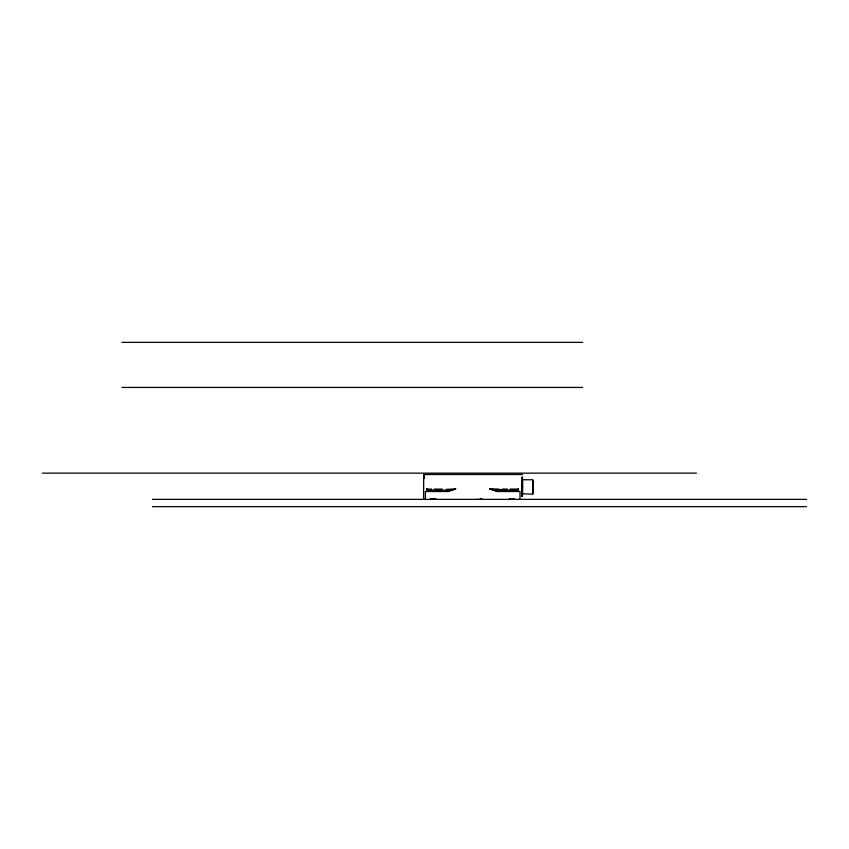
<?xml version="1.0" encoding="UTF-8"?>
<svg xmlns="http://www.w3.org/2000/svg" width="849" height="849" viewBox="0 0 849 849"><rect width="100%" height="100%" fill="white"/><g stroke="black" fill="none" stroke-linecap="round" stroke-linejoin="round"><path stroke-width="1.27" d="M423.831 477.796L423.619 475.016L423.619 478.73L423.842 474.517L522.4 474.517M423.831 475.949L424.129 477.722M522.156 496.06L522.177 496.75L522.177 477.138L522.177 478.316M522.177 495.54L522.177 493.173M522.4 496.156L522.411 479.982M522.4 478.518L522.4 477.446L522.4 495.264M522.411 493.906L522.4 493.301L522.4 496.23M423.651 499.371L423.672 475.472M423.662 478.422L423.693 477.276M423.662 478.698L423.651 474.888L425.317 474.517M532.535 494.139L522.538 493.789L522.634 479.749L532.535 479.749M522.4 485.596L522.4 488.005L522.4 485.83M532.854 480.672L532.864 493.906L532.854 479.982L532.864 493.29M517.731 490.563L518.484 489.12L510.217 489.098M517.954 490.085L518.484 489.12L516.341 490.234L517.02 490.213M480.884 498.724L480.364 499.042L481.68 498.83M518.484 489.12L516.341 490.234M431.005 499.106L430.475 499.371L431.356 499.371M425.434 499.371L425.402 491.518L447.54 491.518L455.68 488.918L447.455 490.213L426.888 490.213M423.587 477.669L424.129 477.573M447.455 490.213L455.68 488.918L447.54 491.518M423.619 477.573L424.129 476.024M514.154 489.969L517.19 489.831M446.341 489.342L451.912 489.162M428.289 489.173L431.812 489.066M499.159 489.109L489.714 488.918L497.854 491.518L520.002 491.518L520.002 499.371M509.368 490.213L510.355 490.213M498.883 489.714L503.16 489.661M442.244 489.109L434.232 489.12M502.173 489.141L507.32 489.088M497.854 491.518L489.714 488.918L497.726 490.234L518.506 490.213M121.969 342.359L582.647 342.359M121.969 387.441L582.647 387.441M42.45 473.137L696.445 473.137M514.059 490.213L515.003 490.213L511.247 490.213M430.74 499.106L436.036 499.106M509.358 499.106L514.653 499.106M152.555 499.371L806.55 499.371M476.289 499.371L477.976 499.371M509.05 499.371L510.291 499.371M513.04 499.371L514.494 499.371M152.555 506.641L806.55 506.641M436.354 499.371L431.494 499.127M479.303 499.371L482.391 499.371M499.265 490.181L503.627 490.191M428.607 490.213L429.138 490.213L426.697 488.918L427.684 490.616L426.697 488.918L427.418 489.353M449.832 490.064L451.668 490.191M497.726 490.234L491.773 489.353M423.587 476.066L424.129 476.14M489.714 488.918L493.715 489.735M429.138 490.213L428.066 489.756M432.841 499.371L432.226 499.159L434.465 499.371L433.807 499.106M424.129 476.873L423.587 476.873L424.129 476.905"/></g></svg>
